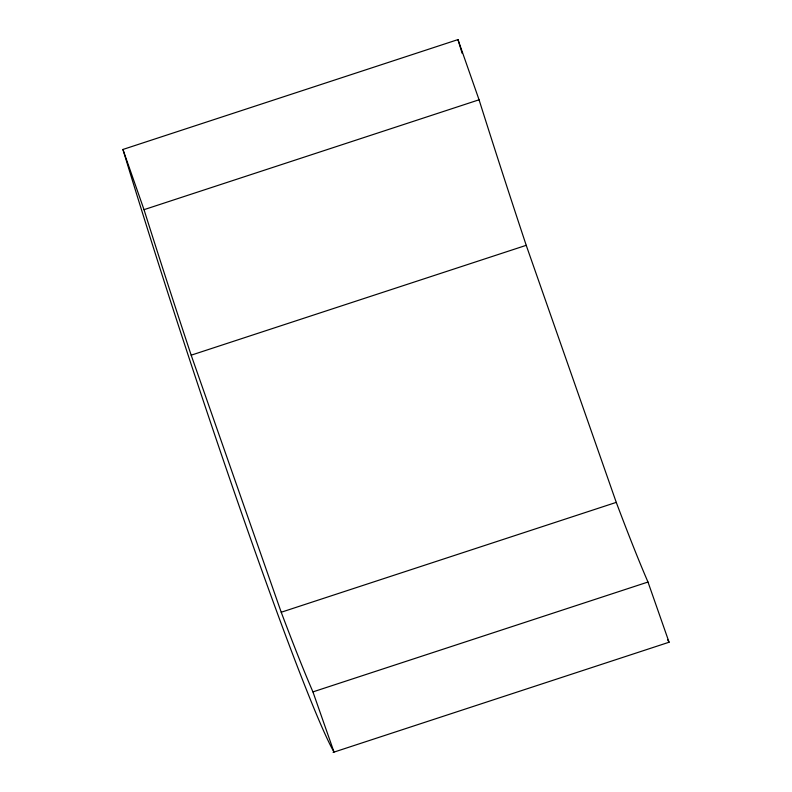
<?xml version="1.0" encoding="UTF-8"?>
<svg xmlns="http://www.w3.org/2000/svg" width="792" height="792" viewBox="0 0 792 792"><rect width="100%" height="100%" fill="white"/><g stroke="black" fill="none" stroke-linecap="round" stroke-linejoin="round"><path stroke-width="1.19" d="M122.928 149.46A434.897 18.137 71.8 0 0 334.026 752.093L312.939 691.891A435.917 18.186 71.8 0 1 281.219 612.236L191.179 355.182A435.917 18.186 71.8 0 1 144.015 209.662L122.928 149.46L457.974 39.6L479.061 99.792A435.917 18.186 71.8 0 0 526.225 245.322L616.265 502.375A435.917 18.186 71.8 0 0 647.985 582.031L669.072 642.233L333.095 752.4M144.015 209.662L479.061 99.792M191.179 355.182L526.225 245.322M281.219 612.236L616.265 502.375M312.939 691.891L647.985 582.031M669.072 642.233A434.897 18.137 71.8 0 1 667.636 639.807M462.142 53.321A434.897 18.137 71.8 0 1 457.974 39.6"/></g></svg>
